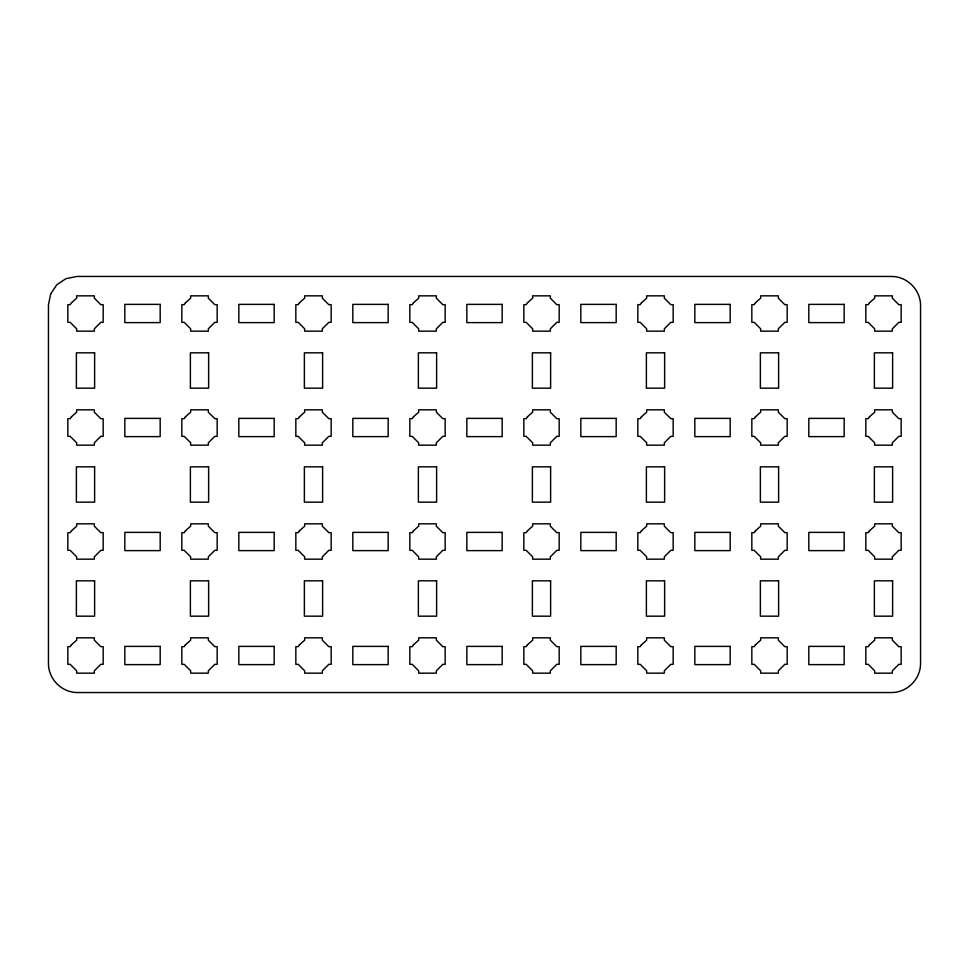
<?xml version="1.0" encoding="UTF-8"?>
<svg xmlns="http://www.w3.org/2000/svg" width="969" height="969" viewBox="0 0 969 969"><rect width="100%" height="100%" fill="white"/><g stroke="black" fill="none" stroke-linecap="round" stroke-linejoin="round"><path stroke-width="1.45" d="M50.691 293.861L48.45 304.944L48.45 664.056C48.753 679.378 61.628 692.241 76.951 692.544L892.049 692.544C907.372 692.241 920.247 679.378 920.55 664.056L920.55 304.944C920.247 289.622 907.372 276.759 892.049 276.456L76.951 276.456L65.856 278.684L56.796 284.801L50.691 293.861M71.488 302.74L70.192 304.666L67.83 304.666L67.83 322.338L70.192 322.338L76.66 328.806L76.66 331.168L94.332 331.168L94.332 328.806L100.8 322.338L103.174 322.338L103.174 304.666L100.8 304.666L94.332 298.198L94.332 295.836L76.66 295.836L76.66 298.198L71.488 302.74M71.488 416.743L70.192 418.669L67.83 418.669L67.83 436.341L70.192 436.341L76.66 442.809L76.66 445.171L94.332 445.171L94.332 442.809L100.8 436.341L103.174 436.341L103.174 418.669L100.8 418.669L94.332 412.2L94.332 409.826L76.66 409.826L76.66 412.2L71.488 416.743M185.479 302.74L184.195 304.666L181.833 304.666L181.833 322.338L184.195 322.338L190.663 328.806L190.663 331.168L208.335 331.168L208.335 328.806L214.803 322.338L217.165 322.338L217.165 304.666L214.803 304.666L208.335 298.198L208.335 295.836L190.663 295.836L190.663 298.198L185.479 302.74M71.488 530.746L70.192 532.659L67.83 532.659L67.83 550.331L70.192 550.331L76.66 556.8L76.66 559.174L94.332 559.174L94.332 556.8L100.8 550.331L103.174 550.331L103.174 532.659L100.8 532.659L94.332 526.191L94.332 523.829L76.66 523.829L76.66 526.191L71.488 530.746M185.479 416.743L184.195 418.669L181.833 418.669L181.833 436.341L184.195 436.341L190.663 442.809L190.663 445.171L208.335 445.171L208.335 442.809L214.803 436.341L217.165 436.341L217.165 418.669L214.803 418.669L208.335 412.2L208.335 409.826L190.663 409.826L190.663 412.2L185.479 416.743M299.482 302.74L298.198 304.666L295.836 304.666L295.836 322.338L298.198 322.338L304.666 328.806L304.666 331.168L322.338 331.168L322.338 328.806L328.806 322.338L331.168 322.338L331.168 304.666L328.806 304.666L322.338 298.198L322.338 295.836L304.666 295.836L304.666 298.198L299.482 302.74M71.488 644.736L70.192 646.662L67.83 646.662L67.83 664.334L70.192 664.334L76.66 670.802L76.66 673.164L94.332 673.164L94.332 670.802L100.8 664.334L103.174 664.334L103.174 646.662L100.8 646.662L94.332 640.194L94.332 637.832L76.66 637.832L76.66 640.194L71.488 644.736M185.479 530.746L184.195 532.659L181.833 532.659L181.833 550.331L184.195 550.331L190.663 556.8L190.663 559.174L208.335 559.174L208.335 556.8L214.803 550.331L217.165 550.331L217.165 532.659L214.803 532.659L208.335 526.191L208.335 523.829L190.663 523.829L190.663 526.191L185.479 530.746M299.482 416.743L298.198 418.669L295.836 418.669L295.836 436.341L298.198 436.341L304.666 442.809L304.666 445.171L322.338 445.171L322.338 442.809L328.806 436.341L331.168 436.341L331.168 418.669L328.806 418.669L322.338 412.2L322.338 409.826L304.666 409.826L304.666 412.2L299.482 416.743M413.484 302.74L412.2 304.666L409.826 304.666L409.826 322.338L412.2 322.338L418.669 328.806L418.669 331.168L436.341 331.168L436.341 328.806L442.809 322.338L445.171 322.338L445.171 304.666L442.809 304.666L436.341 298.198L436.341 295.836L418.669 295.836L418.669 298.198L413.484 302.74M185.479 644.736L184.195 646.662L181.833 646.662L181.833 664.334L184.195 664.334L190.663 670.802L190.663 673.164L208.335 673.164L208.335 670.802L214.803 664.334L217.165 664.334L217.165 646.662L214.803 646.662L208.335 640.194L208.335 637.832L190.663 637.832L190.663 640.194L185.479 644.736M299.482 530.746L298.198 532.659L295.836 532.659L295.836 550.331L298.198 550.331L304.666 556.8L304.666 559.174L322.338 559.174L322.338 556.8L328.806 550.331L331.168 550.331L331.168 532.659L328.806 532.659L322.338 526.191L322.338 523.829L304.666 523.829L304.666 526.191L299.482 530.746M413.484 416.743L412.2 418.669L409.826 418.669L409.826 436.341L412.2 436.341L418.669 442.809L418.669 445.171L436.341 445.171L436.341 442.809L442.809 436.341L445.171 436.341L445.171 418.669L442.809 418.669L436.341 412.2L436.341 409.826L418.669 409.826L418.669 412.2L413.484 416.743M527.487 302.74L526.191 304.666L523.829 304.666L523.829 322.338L526.191 322.338L532.659 328.806L532.659 331.168L550.331 331.168L550.331 328.806L556.8 322.338L559.174 322.338L559.174 304.666L556.8 304.666L550.331 298.198L550.331 295.836L532.659 295.836L532.659 298.198L527.487 302.74M299.482 644.736L298.198 646.662L295.836 646.662L295.836 664.334L298.198 664.334L304.666 670.802L304.666 673.164L322.338 673.164L322.338 670.802L328.806 664.334L331.168 664.334L331.168 646.662L328.806 646.662L322.338 640.194L322.338 637.832L304.666 637.832L304.666 640.194L299.482 644.736M413.484 530.746L412.2 532.659L409.826 532.659L409.826 550.331L412.2 550.331L418.669 556.8L418.669 559.174L436.341 559.174L436.341 556.8L442.809 550.331L445.171 550.331L445.171 532.659L442.809 532.659L436.341 526.191L436.341 523.829L418.669 523.829L418.669 526.191L413.484 530.746M527.487 416.743L526.191 418.669L523.829 418.669L523.829 436.341L526.191 436.341L532.659 442.809L532.659 445.171L550.331 445.171L550.331 442.809L556.8 436.341L559.174 436.341L559.174 418.669L556.8 418.669L550.331 412.2L550.331 409.826L532.659 409.826L532.659 412.2L527.487 416.743M641.478 302.74L640.194 304.666L637.832 304.666L637.832 322.338L640.194 322.338L646.662 328.806L646.662 331.168L664.334 331.168L664.334 328.806L670.802 322.338L673.164 322.338L673.164 304.666L670.802 304.666L664.334 298.198L664.334 295.836L646.662 295.836L646.662 298.198L641.478 302.74M413.484 644.736L412.2 646.662L409.826 646.662L409.826 664.334L412.2 664.334L418.669 670.802L418.669 673.164L436.341 673.164L436.341 670.802L442.809 664.334L445.171 664.334L445.171 646.662L442.809 646.662L436.341 640.194L436.341 637.832L418.669 637.832L418.669 640.194L413.484 644.736M527.487 530.746L526.191 532.659L523.829 532.659L523.829 550.331L526.191 550.331L532.659 556.8L532.659 559.174L550.331 559.174L550.331 556.8L556.8 550.331L559.174 550.331L559.174 532.659L556.8 532.659L550.331 526.191L550.331 523.829L532.659 523.829L532.659 526.191L527.487 530.746M641.478 416.743L640.194 418.669L637.832 418.669L637.832 436.341L640.194 436.341L646.662 442.809L646.662 445.171L664.334 445.171L664.334 442.809L670.802 436.341L673.164 436.341L673.164 418.669L670.802 418.669L664.334 412.2L664.334 409.826L646.662 409.826L646.662 412.2L641.478 416.743M755.481 302.74L754.197 304.666L751.835 304.666L751.835 322.338L754.197 322.338L760.665 328.806L760.665 331.168L778.337 331.168L778.337 328.806L784.805 322.338L787.167 322.338L787.167 304.666L784.805 304.666L778.337 298.198L778.337 295.836L760.665 295.836L760.665 298.198L755.481 302.74M527.487 644.736L526.191 646.662L523.829 646.662L523.829 664.334L526.191 664.334L532.659 670.802L532.659 673.164L550.331 673.164L550.331 670.802L556.8 664.334L559.174 664.334L559.174 646.662L556.8 646.662L550.331 640.194L550.331 637.832L532.659 637.832L532.659 640.194L527.487 644.736M641.478 530.746L640.194 532.659L637.832 532.659L637.832 550.331L640.194 550.331L646.662 556.8L646.662 559.174L664.334 559.174L664.334 556.8L670.802 550.331L673.164 550.331L673.164 532.659L670.802 532.659L664.334 526.191L664.334 523.829L646.662 523.829L646.662 526.191L641.478 530.746M755.481 416.743L754.197 418.669L751.835 418.669L751.835 436.341L754.197 436.341L760.665 442.809L760.665 445.171L778.337 445.171L778.337 442.809L784.805 436.341L787.167 436.341L787.167 418.669L784.805 418.669L778.337 412.2L778.337 409.826L760.665 409.826L760.665 412.2L755.481 416.743M869.484 302.74L868.2 304.666L865.826 304.666L865.826 322.338L868.2 322.338L874.668 328.806L874.668 331.168L892.34 331.168L892.34 328.806L898.808 322.338L901.17 322.338L901.17 304.666L898.808 304.666L892.34 298.198L892.34 295.836L874.668 295.836L874.668 298.198L869.484 302.74M641.478 644.736L640.194 646.662L637.832 646.662L637.832 664.334L640.194 664.334L646.662 670.802L646.662 673.164L664.334 673.164L664.334 670.802L670.802 664.334L673.164 664.334L673.164 646.662L670.802 646.662L664.334 640.194L664.334 637.832L646.662 637.832L646.662 640.194L641.478 644.736M755.481 530.746L754.197 532.659L751.835 532.659L751.835 550.331L754.197 550.331L760.665 556.8L760.665 559.174L778.337 559.174L778.337 556.8L784.805 550.331L787.167 550.331L787.167 532.659L784.805 532.659L778.337 526.191L778.337 523.829L760.665 523.829L760.665 526.191L755.481 530.746M869.484 416.743L868.2 418.669L865.826 418.669L865.826 436.341L868.2 436.341L874.668 442.809L874.668 445.171L892.34 445.171L892.34 442.809L898.808 436.341L901.17 436.341L901.17 418.669L898.808 418.669L892.34 412.2L892.34 409.826L874.668 409.826L874.668 412.2L869.484 416.743M755.481 644.736L754.197 646.662L751.835 646.662L751.835 664.334L754.197 664.334L760.665 670.802L760.665 673.164L778.337 673.164L778.337 670.802L784.805 664.334L787.167 664.334L787.167 646.662L784.805 646.662L778.337 640.194L778.337 637.832L760.665 637.832L760.665 640.194L755.481 644.736M869.484 530.746L868.2 532.659L865.826 532.659L865.826 550.331L868.2 550.331L874.668 556.8L874.668 559.174L892.34 559.174L892.34 556.8L898.808 550.331L901.17 550.331L901.17 532.659L898.808 532.659L892.34 526.191L892.34 523.829L874.668 523.829L874.668 526.191L869.484 530.746M869.484 644.736L868.2 646.662L865.826 646.662L865.826 664.334L868.2 664.334L874.668 670.802L874.668 673.164L892.34 673.164L892.34 670.802L898.808 664.334L901.17 664.334L901.17 646.662L898.808 646.662L892.34 640.194L892.34 637.832L874.668 637.832L874.668 640.194L869.484 644.736M160.176 304.375L124.831 304.375L124.831 322.616L160.176 322.616L160.176 304.375M274.166 304.375L238.834 304.375L238.834 322.616L274.166 322.616L274.166 304.375M388.169 304.375L352.825 304.375L352.825 322.616L388.169 322.616L388.169 304.375M502.172 304.375L466.828 304.375L466.828 322.616L502.172 322.616L502.172 304.375M616.175 304.375L580.831 304.375L580.831 322.616L616.175 322.616L616.175 304.375M730.166 304.375L694.834 304.375L694.834 322.616L730.166 322.616L730.166 304.375M844.169 304.375L808.824 304.375L808.824 322.616L844.169 322.616L844.169 304.375M94.623 352.825L76.381 352.825L76.381 388.169L94.623 388.169L94.623 352.825M208.626 352.825L190.384 352.825L190.384 388.169L208.626 388.169L208.626 352.825M322.616 352.825L304.375 352.825L304.375 388.169L322.616 388.169L322.616 352.825M436.619 352.825L418.378 352.825L418.378 388.169L436.619 388.169L436.619 352.825M550.622 352.825L532.381 352.825L532.381 388.169L550.622 388.169L550.622 352.825M664.625 352.825L646.384 352.825L646.384 388.169L664.625 388.169L664.625 352.825M778.616 352.825L760.374 352.825L760.374 388.169L778.616 388.169L778.616 352.825M892.619 352.825L874.377 352.825L874.377 388.169L892.619 388.169L892.619 352.825M160.176 418.378L124.831 418.378L124.831 436.619L160.176 436.619L160.176 418.378M274.166 418.378L238.834 418.378L238.834 436.619L274.166 436.619L274.166 418.378M388.169 418.378L352.825 418.378L352.825 436.619L388.169 436.619L388.169 418.378M502.172 418.378L466.828 418.378L466.828 436.619L502.172 436.619L502.172 418.378M616.175 418.378L580.831 418.378L580.831 436.619L616.175 436.619L616.175 418.378M730.166 418.378L694.834 418.378L694.834 436.619L730.166 436.619L730.166 418.378M844.169 418.378L808.824 418.378L808.824 436.619L844.169 436.619L844.169 418.378M94.623 466.828L76.381 466.828L76.381 502.172L94.623 502.172L94.623 466.828M208.626 466.828L190.384 466.828L190.384 502.172L208.626 502.172L208.626 466.828M322.616 466.828L304.375 466.828L304.375 502.172L322.616 502.172L322.616 466.828M436.619 466.828L418.378 466.828L418.378 502.172L436.619 502.172L436.619 466.828M550.622 466.828L532.381 466.828L532.381 502.172L550.622 502.172L550.622 466.828M664.625 466.828L646.384 466.828L646.384 502.172L664.625 502.172L664.625 466.828M778.616 466.828L760.374 466.828L760.374 502.172L778.616 502.172L778.616 466.828M892.619 466.828L874.377 466.828L874.377 502.172L892.619 502.172L892.619 466.828M160.176 532.381L124.831 532.381L124.831 550.622L160.176 550.622L160.176 532.381M274.166 532.381L238.834 532.381L238.834 550.622L274.166 550.622L274.166 532.381M388.169 532.381L352.825 532.381L352.825 550.622L388.169 550.622L388.169 532.381M502.172 532.381L466.828 532.381L466.828 550.622L502.172 550.622L502.172 532.381M616.175 532.381L580.831 532.381L580.831 550.622L616.175 550.622L616.175 532.381M730.166 532.381L694.834 532.381L694.834 550.622L730.166 550.622L730.166 532.381M844.169 532.381L808.824 532.381L808.824 550.622L844.169 550.622L844.169 532.381M94.623 580.831L76.381 580.831L76.381 616.175L94.623 616.175L94.623 580.831M208.626 580.831L190.384 580.831L190.384 616.175L208.626 616.175L208.626 580.831M322.616 580.831L304.375 580.831L304.375 616.175L322.616 616.175L322.616 580.831M436.619 580.831L418.378 580.831L418.378 616.175L436.619 616.175L436.619 580.831M550.622 580.831L532.381 580.831L532.381 616.175L550.622 616.175L550.622 580.831M664.625 580.831L646.384 580.831L646.384 616.175L664.625 616.175L664.625 580.831M778.616 580.831L760.374 580.831L760.374 616.175L778.616 616.175L778.616 580.831M892.619 580.831L874.377 580.831L874.377 616.175L892.619 616.175L892.619 580.831M160.176 646.384L124.831 646.384L124.831 664.625L160.176 664.625L160.176 646.384M274.166 646.384L238.834 646.384L238.834 664.625L274.166 664.625L274.166 646.384M388.169 646.384L352.825 646.384L352.825 664.625L388.169 664.625L388.169 646.384M502.172 646.384L466.828 646.384L466.828 664.625L502.172 664.625L502.172 646.384M616.175 646.384L580.831 646.384L580.831 664.625L616.175 664.625L616.175 646.384M730.166 646.384L694.834 646.384L694.834 664.625L730.166 664.625L730.166 646.384M844.169 646.384L808.824 646.384L808.824 664.625L844.169 664.625L844.169 646.384"/></g></svg>
